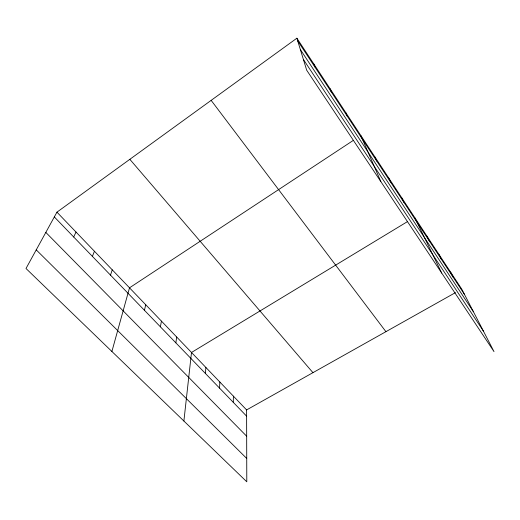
<?xml version="1.0" encoding="UTF-8"?>
<svg xmlns="http://www.w3.org/2000/svg" width="520" height="520" viewBox="0 0 520 520"><rect width="100%" height="100%" fill="white"/><g stroke="black" fill="none" stroke-linecap="round" stroke-linejoin="round"><path stroke-width="0.78" d="M233.272 402.331L233.415 396.162M219.544 388.109L219.843 382.012M205.406 373.457L205.881 367.451M183.885 421.018L191.503 352.463L407.661 221.494M175.851 342.836L176.696 337.025M160.388 326.82L161.447 321.12M144.443 310.303L145.717 304.726M111.898 351.481L129.506 287.82L353.425 140.316M110.494 275.132L112.255 269.834M92.404 256.386L94.432 251.251M73.691 236.997L76.005 232.037M56.947 212.16L26 268.495L246.792 481.793L246.603 409.923L56.947 212.16L296.887 38.207L461.734 289.094L494 351.618L306.683 70.194L296.887 38.207M246.603 409.923L455.449 292.624M36.231 249.867L246.733 458.458M45.825 232.408L246.675 436.209M54.327 216.931L246.623 416.163M129.838 159.315L312.942 372.665M211.153 100.367L385.925 331.675M303.401 59.468L483.425 331.13M300.358 49.55L473.428 311.76M297.7 40.865L464.503 294.457M450.496 271.986L453.161 277.212M438.9 254.339L441.454 259.415M426.926 236.125L429.364 241.04M414.57 217.308L441.721 273.078M401.798 197.873L403.962 202.423M388.59 177.775L390.611 182.117M374.926 156.982L376.792 161.102M360.789 135.466L380.848 181.617M345.696 112.489L347.191 116.103M330.038 88.66L331.318 91.975M313.775 63.915L314.834 66.918"/></g></svg>
